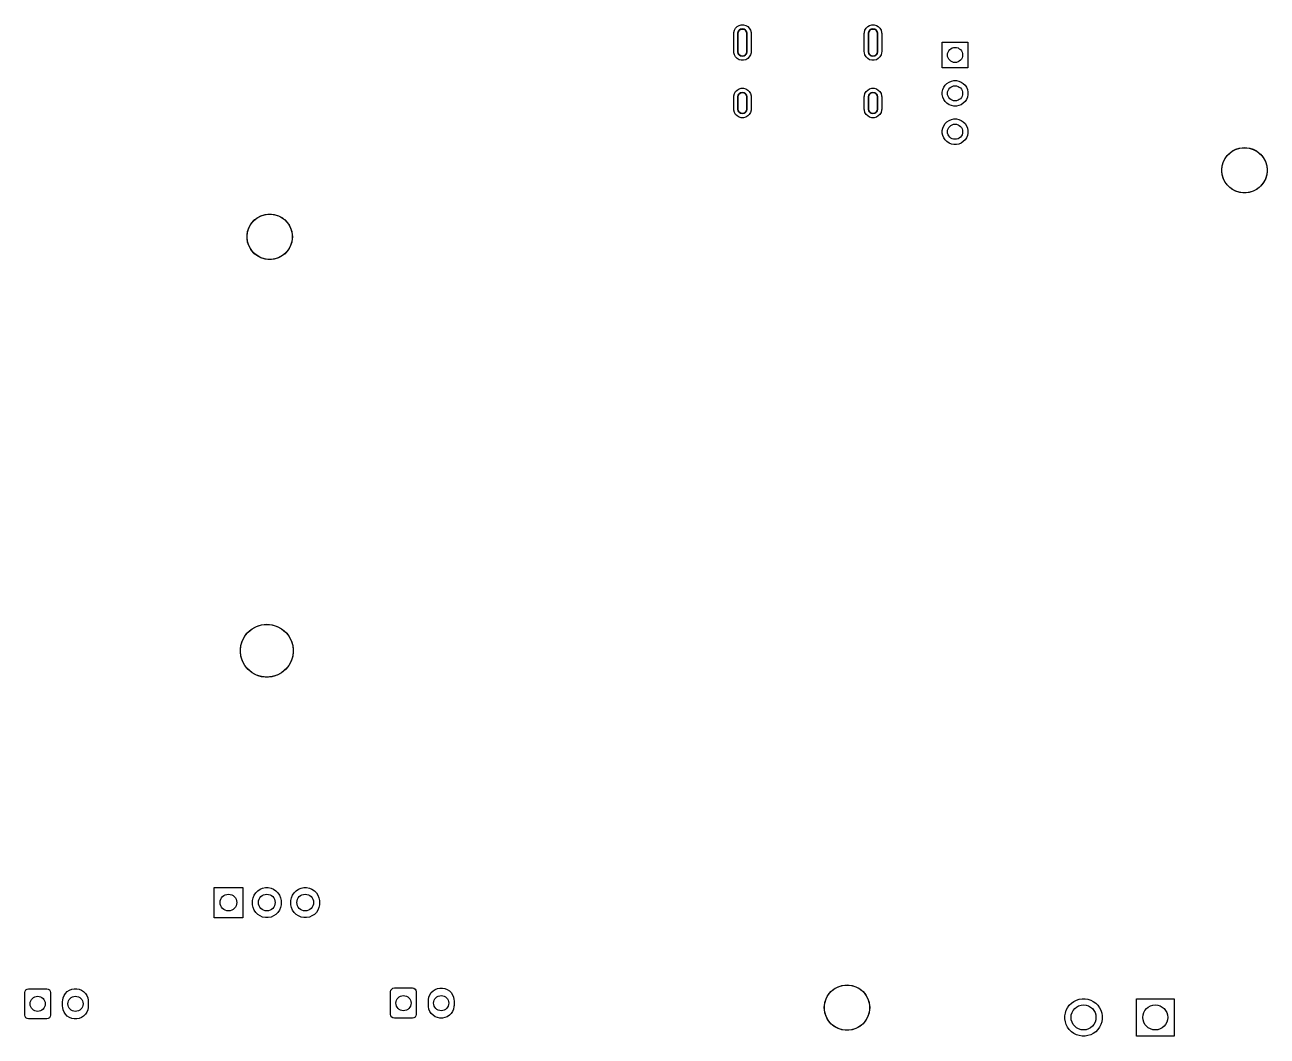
# Model space of a CAD drawing. Extents: x 2.34 to 8.8, y -5.61 to -2.98.
# Drawn here: x 5.559 to 8.795, y -5.614 to -2.979 of the extents above; entities that cross this region are included whole.
import ezdxf

# ---------------------------------------------------------------- set-up
doc = ezdxf.new("R2010")
doc.units = 0
doc.header["$MEASUREMENT"] = 0
doc.layers.add('BLACK', color=7, linetype='CONTINUOUS')

msp = doc.modelspace()

# ---------------------------------------------------------------- linework, layer by layer
at = {"layer": 'BLACK', "linetype": 'CONTINUOUS'}
for p, q in [((7.4057, -3.002), (7.4059, -2.999)), ((7.4057, -3.0492), (7.4057, -3.002)), ((7.4059, -2.999), (7.4074, -2.9933)), ((7.4074, -2.9933), (7.4103, -2.9882)), ((7.4103, -2.9882), (7.4145, -2.984)), ((7.4145, -2.984), (7.4197, -2.981)), ((7.4165, -3.002), (7.4166, -3.0004)), ((7.4165, -3.0492), (7.4165, -3.002)), ((7.4166, -3.0004), (7.4174, -2.9974)), ((7.4174, -2.9974), (7.419, -2.9948)), ((7.419, -2.9948), (7.4212, -2.9926)), ((7.4197, -2.981), (7.4254, -2.9795)), ((7.4212, -2.9926), (7.4238, -2.9911)), ((7.4238, -2.9911), (7.4268, -2.9903)), ((7.4254, -2.9795), (7.4313, -2.9795)), ((7.4268, -2.9903), (7.4299, -2.9903)), ((7.4299, -2.9903), (7.4329, -2.9911)), ((7.4313, -2.9795), (7.437, -2.981)), ((7.4329, -2.9911), (7.4355, -2.9926)), ((7.4355, -2.9926), (7.4377, -2.9948)), ((7.437, -2.981), (7.4422, -2.984)), ((7.4377, -2.9948), (7.4393, -2.9974)), ((7.4393, -2.9974), (7.4401, -3.0004)), ((7.4401, -3.0004), (7.4402, -3.002)), ((7.4402, -3.002), (7.4402, -3.0492)), ((7.4422, -2.984), (7.4463, -2.9882)), ((7.4463, -2.9882), (7.4493, -2.9933)), ((7.4493, -2.9933), (7.4508, -2.999)), ((7.4508, -2.999), (7.451, -3.002)), ((7.451, -3.002), (7.451, -3.0492)), ((7.7458, -3.002), (7.746, -2.999)), ((7.7458, -3.0492), (7.7458, -3.002)), ((7.746, -2.999), (7.7475, -2.9933)), ((7.7475, -2.9933), (7.7505, -2.9882)), ((7.7505, -2.9882), (7.7547, -2.984)), ((7.7547, -2.984), (7.7598, -2.981)), ((7.7567, -3.002), (7.7568, -3.0004)), ((7.7567, -3.0492), (7.7567, -3.002)), ((7.7568, -3.0004), (7.7576, -2.9974)), ((7.7576, -2.9974), (7.7591, -2.9948)), ((7.7591, -2.9948), (7.7613, -2.9926)), ((7.7598, -2.981), (7.7655, -2.9795)), ((7.7613, -2.9926), (7.764, -2.9911)), ((7.764, -2.9911), (7.767, -2.9903)), ((7.7655, -2.9795), (7.7715, -2.9795)), ((7.767, -2.9903), (7.77, -2.9903)), ((7.77, -2.9903), (7.773, -2.9911)), ((7.7715, -2.9795), (7.7772, -2.981)), ((7.773, -2.9911), (7.7757, -2.9926)), ((7.7757, -2.9926), (7.7779, -2.9948)), ((7.7772, -2.981), (7.7823, -2.984)), ((7.7779, -2.9948), (7.7794, -2.9974)), ((7.7794, -2.9974), (7.7802, -3.0004)), ((7.7802, -3.0004), (7.7803, -3.002)), ((7.7803, -3.002), (7.7803, -3.0492)), ((7.7823, -2.984), (7.7865, -2.9882)), ((7.7865, -2.9882), (7.7895, -2.9933)), ((7.7895, -2.9933), (7.791, -2.999)), ((7.791, -2.999), (7.7912, -3.002)), ((7.7912, -3.002), (7.7912, -3.0492)), ((7.9488, -3.0913), (7.9488, -3.0244)), ((7.9488, -3.0244), (8.0157, -3.0244)), ((8.0157, -3.0244), (8.0157, -3.0913)), ((7.4059, -3.0522), (7.4057, -3.0492)), ((7.4074, -3.0579), (7.4059, -3.0522)), ((7.4103, -3.063), (7.4074, -3.0579)), ((7.4145, -3.0672), (7.4103, -3.063)), ((7.4197, -3.0702), (7.4145, -3.0672)), ((7.4166, -3.0508), (7.4165, -3.0492)), ((7.4174, -3.0537), (7.4166, -3.0508)), ((7.419, -3.0564), (7.4174, -3.0537)), ((7.4212, -3.0586), (7.419, -3.0564)), ((7.4254, -3.0717), (7.4197, -3.0702)), ((7.4238, -3.0601), (7.4212, -3.0586)), ((7.4268, -3.0609), (7.4238, -3.0601)), ((7.4313, -3.0717), (7.4254, -3.0717)), ((7.4299, -3.0609), (7.4268, -3.0609)), ((7.4329, -3.0601), (7.4299, -3.0609)), ((7.437, -3.0702), (7.4313, -3.0717)), ((7.4355, -3.0586), (7.4329, -3.0601)), ((7.4377, -3.0564), (7.4355, -3.0586)), ((7.4422, -3.0672), (7.437, -3.0702)), ((7.4393, -3.0537), (7.4377, -3.0564)), ((7.4401, -3.0508), (7.4393, -3.0537)), ((7.4402, -3.0492), (7.4401, -3.0508)), ((7.4463, -3.063), (7.4422, -3.0672)), ((7.4493, -3.0579), (7.4463, -3.063)), ((7.4508, -3.0522), (7.4493, -3.0579)), ((7.451, -3.0492), (7.4508, -3.0522)), ((7.746, -3.0522), (7.7458, -3.0492)), ((7.7475, -3.0579), (7.746, -3.0522)), ((7.7505, -3.063), (7.7475, -3.0579)), ((7.7547, -3.0672), (7.7505, -3.063)), ((7.7598, -3.0702), (7.7547, -3.0672)), ((7.7568, -3.0508), (7.7567, -3.0492)), ((7.7576, -3.0537), (7.7568, -3.0508)), ((7.7591, -3.0564), (7.7576, -3.0537)), ((7.7613, -3.0586), (7.7591, -3.0564)), ((7.7655, -3.0717), (7.7598, -3.0702)), ((7.764, -3.0601), (7.7613, -3.0586)), ((7.767, -3.0609), (7.764, -3.0601)), ((7.7715, -3.0717), (7.7655, -3.0717)), ((7.77, -3.0609), (7.767, -3.0609)), ((7.773, -3.0601), (7.77, -3.0609)), ((7.7772, -3.0702), (7.7715, -3.0717)), ((7.7757, -3.0586), (7.773, -3.0601)), ((7.7779, -3.0564), (7.7757, -3.0586)), ((7.7823, -3.0672), (7.7772, -3.0702)), ((7.7794, -3.0537), (7.7779, -3.0564)), ((7.7802, -3.0508), (7.7794, -3.0537)), ((7.7803, -3.0492), (7.7802, -3.0508)), ((7.7865, -3.063), (7.7823, -3.0672)), ((7.7895, -3.0579), (7.7865, -3.063)), ((7.791, -3.0522), (7.7895, -3.0579)), ((7.7912, -3.0492), (7.791, -3.0522)), ((8.0157, -3.0913), (7.9488, -3.0913)), ((7.9528, -3.1421), (7.9564, -3.1366)), ((7.9564, -3.1366), (7.9611, -3.132)), ((7.9611, -3.132), (7.9665, -3.1284)), ((7.9665, -3.1284), (7.9726, -3.1259)), ((7.9726, -3.1259), (7.979, -3.1246)), ((7.979, -3.1246), (7.9856, -3.1246)), ((7.9856, -3.1246), (7.992, -3.1259)), ((7.992, -3.1259), (7.9981, -3.1284)), ((7.9981, -3.1284), (8.0035, -3.132)), ((8.0035, -3.132), (8.0082, -3.1366)), ((8.0082, -3.1366), (8.0118, -3.1421)), ((7.4057, -3.1673), (7.4059, -3.1644)), ((7.4057, -3.1988), (7.4057, -3.1673)), ((7.4059, -3.1644), (7.4074, -3.1586)), ((7.4074, -3.1586), (7.4103, -3.1535)), ((7.4103, -3.1535), (7.4145, -3.1493)), ((7.4145, -3.1493), (7.4197, -3.1464)), ((7.4165, -3.1673), (7.4166, -3.1658)), ((7.4165, -3.1988), (7.4165, -3.1673)), ((7.4166, -3.1658), (7.4174, -3.1628)), ((7.4174, -3.1628), (7.419, -3.1601)), ((7.419, -3.1601), (7.4212, -3.158)), ((7.4197, -3.1464), (7.4254, -3.1448)), ((7.4212, -3.158), (7.4238, -3.1564)), ((7.4238, -3.1564), (7.4268, -3.1556)), ((7.4254, -3.1448), (7.4313, -3.1448)), ((7.4268, -3.1556), (7.4299, -3.1556)), ((7.4299, -3.1556), (7.4329, -3.1564)), ((7.4313, -3.1448), (7.437, -3.1464)), ((7.4329, -3.1564), (7.4355, -3.158)), ((7.4355, -3.158), (7.4377, -3.1601)), ((7.437, -3.1464), (7.4422, -3.1493)), ((7.4377, -3.1601), (7.4393, -3.1628)), ((7.4393, -3.1628), (7.4401, -3.1658)), ((7.4401, -3.1658), (7.4402, -3.1673)), ((7.4402, -3.1673), (7.4402, -3.1988)), ((7.4422, -3.1493), (7.4463, -3.1535)), ((7.4463, -3.1535), (7.4493, -3.1586)), ((7.4493, -3.1586), (7.4508, -3.1644)), ((7.4508, -3.1644), (7.451, -3.1673)), ((7.451, -3.1673), (7.451, -3.1988)), ((7.7458, -3.1673), (7.746, -3.1644)), ((7.7458, -3.1988), (7.7458, -3.1673)), ((7.746, -3.1644), (7.7475, -3.1586)), ((7.7475, -3.1586), (7.7505, -3.1535)), ((7.7505, -3.1535), (7.7547, -3.1493)), ((7.7547, -3.1493), (7.7598, -3.1464)), ((7.7567, -3.1673), (7.7568, -3.1658)), ((7.7567, -3.1988), (7.7567, -3.1673)), ((7.7568, -3.1658), (7.7576, -3.1628)), ((7.7576, -3.1628), (7.7591, -3.1601)), ((7.7591, -3.1601), (7.7613, -3.158)), ((7.7598, -3.1464), (7.7655, -3.1448)), ((7.7613, -3.158), (7.764, -3.1564)), ((7.764, -3.1564), (7.767, -3.1556)), ((7.7655, -3.1448), (7.7715, -3.1448)), ((7.767, -3.1556), (7.77, -3.1556)), ((7.77, -3.1556), (7.773, -3.1564)), ((7.7715, -3.1448), (7.7772, -3.1464)), ((7.773, -3.1564), (7.7757, -3.158)), ((7.7757, -3.158), (7.7779, -3.1601)), ((7.7772, -3.1464), (7.7823, -3.1493)), ((7.7779, -3.1601), (7.7794, -3.1628)), ((7.7794, -3.1628), (7.7802, -3.1658)), ((7.7802, -3.1658), (7.7803, -3.1673)), ((7.7803, -3.1673), (7.7803, -3.1988)), ((7.7823, -3.1493), (7.7865, -3.1535)), ((7.7865, -3.1535), (7.7895, -3.1586)), ((7.7895, -3.1586), (7.791, -3.1644)), ((7.791, -3.1644), (7.7912, -3.1673)), ((7.7912, -3.1673), (7.7912, -3.1988)), ((7.949, -3.1546), (7.9503, -3.1482)), ((7.949, -3.1612), (7.949, -3.1546)), ((7.9503, -3.1676), (7.949, -3.1612)), ((7.9503, -3.1482), (7.9528, -3.1421)), ((7.9528, -3.1736), (7.9503, -3.1676)), ((8.0118, -3.1421), (8.0143, -3.1482)), ((8.0143, -3.1676), (8.0118, -3.1736)), ((8.0143, -3.1482), (8.0156, -3.1546)), ((8.0156, -3.1612), (8.0143, -3.1676)), ((8.0156, -3.1546), (8.0156, -3.1612)), ((7.4059, -3.2018), (7.4057, -3.1988)), ((7.4074, -3.2075), (7.4059, -3.2018)), ((7.4166, -3.2004), (7.4165, -3.1988)), ((7.4174, -3.2033), (7.4166, -3.2004)), ((7.419, -3.206), (7.4174, -3.2033)), ((7.4393, -3.2033), (7.4377, -3.206)), ((7.4401, -3.2004), (7.4393, -3.2033)), ((7.4402, -3.1988), (7.4401, -3.2004)), ((7.4508, -3.2018), (7.4493, -3.2075)), ((7.451, -3.1988), (7.4508, -3.2018)), ((7.746, -3.2018), (7.7458, -3.1988)), ((7.7475, -3.2075), (7.746, -3.2018)), ((7.7568, -3.2004), (7.7567, -3.1988)), ((7.7576, -3.2033), (7.7568, -3.2004)), ((7.7591, -3.206), (7.7576, -3.2033)), ((7.7794, -3.2033), (7.7779, -3.206)), ((7.7802, -3.2004), (7.7794, -3.2033)), ((7.7803, -3.1988), (7.7802, -3.2004)), ((7.791, -3.2018), (7.7895, -3.2075)), ((7.7912, -3.1988), (7.791, -3.2018)), ((7.9564, -3.1791), (7.9528, -3.1736)), ((7.9611, -3.1837), (7.9564, -3.1791)), ((7.9665, -3.1874), (7.9611, -3.1837)), ((7.9726, -3.1899), (7.9665, -3.1874)), ((7.979, -3.1912), (7.9726, -3.1899)), ((7.9856, -3.1912), (7.979, -3.1912)), ((7.992, -3.1899), (7.9856, -3.1912)), ((7.9981, -3.1874), (7.992, -3.1899)), ((8.0035, -3.1837), (7.9981, -3.1874)), ((8.0082, -3.1791), (8.0035, -3.1837)), ((8.0118, -3.1736), (8.0082, -3.1791)), ((7.4103, -3.2126), (7.4074, -3.2075)), ((7.4145, -3.2168), (7.4103, -3.2126)), ((7.4197, -3.2198), (7.4145, -3.2168)), ((7.4212, -3.2082), (7.419, -3.206)), ((7.4254, -3.2213), (7.4197, -3.2198)), ((7.4238, -3.2097), (7.4212, -3.2082)), ((7.4268, -3.2105), (7.4238, -3.2097)), ((7.4313, -3.2213), (7.4254, -3.2213)), ((7.4299, -3.2105), (7.4268, -3.2105)), ((7.4329, -3.2097), (7.4299, -3.2105)), ((7.437, -3.2198), (7.4313, -3.2213)), ((7.4355, -3.2082), (7.4329, -3.2097)), ((7.4377, -3.206), (7.4355, -3.2082)), ((7.4422, -3.2168), (7.437, -3.2198)), ((7.4463, -3.2126), (7.4422, -3.2168)), ((7.4493, -3.2075), (7.4463, -3.2126)), ((7.7505, -3.2126), (7.7475, -3.2075)), ((7.7547, -3.2168), (7.7505, -3.2126)), ((7.7598, -3.2198), (7.7547, -3.2168)), ((7.7613, -3.2082), (7.7591, -3.206)), ((7.7655, -3.2213), (7.7598, -3.2198)), ((7.764, -3.2097), (7.7613, -3.2082)), ((7.767, -3.2105), (7.764, -3.2097)), ((7.7715, -3.2213), (7.7655, -3.2213)), ((7.77, -3.2105), (7.767, -3.2105)), ((7.773, -3.2097), (7.77, -3.2105)), ((7.7772, -3.2198), (7.7715, -3.2213)), ((7.7757, -3.2082), (7.773, -3.2097)), ((7.7779, -3.206), (7.7757, -3.2082)), ((7.7823, -3.2168), (7.7772, -3.2198)), ((7.7865, -3.2126), (7.7823, -3.2168)), ((7.7895, -3.2075), (7.7865, -3.2126)), ((7.9564, -3.2366), (7.9611, -3.232)), ((7.9611, -3.232), (7.9665, -3.2284)), ((7.9665, -3.2284), (7.9726, -3.2259)), ((7.9726, -3.2259), (7.979, -3.2246)), ((7.979, -3.2246), (7.9856, -3.2246)), ((7.9856, -3.2246), (7.992, -3.2259)), ((7.992, -3.2259), (7.9981, -3.2284)), ((7.9981, -3.2284), (8.0035, -3.232)), ((8.0035, -3.232), (8.0082, -3.2366)), ((7.949, -3.2546), (7.9503, -3.2482)), ((7.949, -3.2612), (7.949, -3.2546)), ((7.9503, -3.2676), (7.949, -3.2612)), ((7.9503, -3.2482), (7.9528, -3.2421)), ((7.9528, -3.2736), (7.9503, -3.2676)), ((7.9528, -3.2421), (7.9564, -3.2366)), ((8.0082, -3.2366), (8.0118, -3.2421)), ((8.0118, -3.2421), (8.0143, -3.2482)), ((8.0143, -3.2676), (8.0118, -3.2736)), ((8.0143, -3.2482), (8.0156, -3.2546)), ((8.0156, -3.2612), (8.0143, -3.2676)), ((8.0156, -3.2546), (8.0156, -3.2612)), ((7.9564, -3.2791), (7.9528, -3.2736)), ((7.9611, -3.2837), (7.9564, -3.2791)), ((7.9665, -3.2874), (7.9611, -3.2837)), ((7.9726, -3.2899), (7.9665, -3.2874)), ((7.979, -3.2912), (7.9726, -3.2899)), ((7.9856, -3.2912), (7.979, -3.2912)), ((7.992, -3.2899), (7.9856, -3.2912)), ((7.9981, -3.2874), (7.992, -3.2899)), ((8.0035, -3.2837), (7.9981, -3.2874)), ((8.0082, -3.2791), (8.0035, -3.2837)), ((8.0118, -3.2736), (8.0082, -3.2791)), ((8.7136, -3.3037), (8.7224, -3.3008)), ((8.7224, -3.3008), (8.7316, -3.2994)), ((8.7316, -3.2994), (8.7409, -3.2994)), ((8.7409, -3.2994), (8.75, -3.3008)), ((8.75, -3.3008), (8.7588, -3.3037)), ((8.6817, -3.3357), (8.6859, -3.3274)), ((8.6859, -3.3274), (8.6913, -3.3199)), ((8.6913, -3.3199), (8.6979, -3.3134)), ((8.6979, -3.3134), (8.7054, -3.3079)), ((8.7054, -3.3079), (8.7136, -3.3037)), ((8.7588, -3.3037), (8.7671, -3.3079)), ((8.7671, -3.3079), (8.7746, -3.3134)), ((8.7746, -3.3134), (8.7811, -3.3199)), ((8.7811, -3.3199), (8.7866, -3.3274)), ((8.7866, -3.3274), (8.7908, -3.3357)), ((8.6773, -3.3536), (8.6788, -3.3445)), ((8.6773, -3.3629), (8.6773, -3.3536)), ((8.6788, -3.3721), (8.6773, -3.3629)), ((8.6788, -3.3445), (8.6817, -3.3357)), ((8.7908, -3.3357), (8.7936, -3.3445)), ((8.7936, -3.3445), (8.7951, -3.3536)), ((8.7951, -3.3629), (8.7936, -3.3721)), ((8.7951, -3.3536), (8.7951, -3.3629)), ((8.6817, -3.3809), (8.6788, -3.3721)), ((8.6859, -3.3891), (8.6817, -3.3809)), ((8.6913, -3.3966), (8.6859, -3.3891)), ((8.6979, -3.4032), (8.6913, -3.3966)), ((8.7811, -3.3966), (8.7746, -3.4032)), ((8.7866, -3.3891), (8.7811, -3.3966)), ((8.7908, -3.3809), (8.7866, -3.3891)), ((8.7936, -3.3721), (8.7908, -3.3809)), ((8.7054, -3.4086), (8.6979, -3.4032)), ((8.7136, -3.4128), (8.7054, -3.4086)), ((8.7224, -3.4157), (8.7136, -3.4128)), ((8.7316, -3.4171), (8.7224, -3.4157)), ((8.7409, -3.4171), (8.7316, -3.4171)), ((8.75, -3.4157), (8.7409, -3.4171)), ((8.7588, -3.4128), (8.75, -3.4157)), ((8.7671, -3.4086), (8.7588, -3.4128)), ((8.7746, -3.4032), (8.7671, -3.4086)), ((6.1465, -3.5006), (6.1519, -3.4931)), ((6.1519, -3.4931), (6.1585, -3.4866)), ((6.1585, -3.4866), (6.166, -3.4811)), ((6.166, -3.4811), (6.1743, -3.4769)), ((6.1743, -3.4769), (6.1831, -3.4741)), ((6.1831, -3.4741), (6.1922, -3.4726)), ((6.1922, -3.4726), (6.2015, -3.4726)), ((6.2015, -3.4726), (6.2106, -3.4741)), ((6.2106, -3.4741), (6.2194, -3.4769)), ((6.2194, -3.4769), (6.2277, -3.4811)), ((6.2277, -3.4811), (6.2352, -3.4866)), ((6.2352, -3.4866), (6.2418, -3.4931)), ((6.2418, -3.4931), (6.2472, -3.5006)), ((6.138, -3.5269), (6.1394, -3.5177)), ((6.138, -3.5361), (6.138, -3.5269)), ((6.1394, -3.5177), (6.1423, -3.5089)), ((6.1423, -3.5089), (6.1465, -3.5006)), ((6.2472, -3.5006), (6.2514, -3.5089)), ((6.2514, -3.5089), (6.2543, -3.5177)), ((6.2543, -3.5177), (6.2557, -3.5269)), ((6.2557, -3.5269), (6.2557, -3.5361)), ((6.1394, -3.5453), (6.138, -3.5361)), ((6.1423, -3.5541), (6.1394, -3.5453)), ((6.1465, -3.5624), (6.1423, -3.5541)), ((6.2514, -3.5541), (6.2472, -3.5624)), ((6.2543, -3.5453), (6.2514, -3.5541)), ((6.2557, -3.5361), (6.2543, -3.5453)), ((6.1519, -3.5698), (6.1465, -3.5624)), ((6.1585, -3.5764), (6.1519, -3.5698)), ((6.166, -3.5818), (6.1585, -3.5764)), ((6.1743, -3.5861), (6.166, -3.5818)), ((6.1831, -3.5889), (6.1743, -3.5861)), ((6.1922, -3.5904), (6.1831, -3.5889)), ((6.2015, -3.5904), (6.1922, -3.5904)), ((6.2106, -3.5889), (6.2015, -3.5904)), ((6.2194, -3.5861), (6.2106, -3.5889)), ((6.2277, -3.5818), (6.2194, -3.5861)), ((6.2352, -3.5764), (6.2277, -3.5818)), ((6.2418, -3.5698), (6.2352, -3.5764)), ((6.2472, -3.5624), (6.2418, -3.5698)), ((6.1376, -4.5644), (6.1439, -4.558)), ((6.1439, -4.558), (6.1511, -4.5526)), ((6.1511, -4.5526), (6.1589, -4.5481)), ((6.1589, -4.5481), (6.1672, -4.5446)), ((6.1672, -4.5446), (6.1759, -4.5423)), ((6.1759, -4.5423), (6.1849, -4.5411)), ((6.1849, -4.5411), (6.1939, -4.5411)), ((6.1939, -4.5411), (6.2028, -4.5423)), ((6.2028, -4.5423), (6.2115, -4.5446)), ((6.2115, -4.5446), (6.2198, -4.5481)), ((6.2198, -4.5481), (6.2276, -4.5526)), ((6.2276, -4.5526), (6.2348, -4.558)), ((6.2348, -4.558), (6.2412, -4.5644)), ((6.1218, -4.5964), (6.1241, -4.5877)), ((6.1241, -4.5877), (6.1276, -4.5794)), ((6.1276, -4.5794), (6.1321, -4.5716)), ((6.1321, -4.5716), (6.1376, -4.5644)), ((6.2412, -4.5644), (6.2467, -4.5716)), ((6.2467, -4.5716), (6.2512, -4.5794)), ((6.2512, -4.5794), (6.2546, -4.5877)), ((6.2546, -4.5877), (6.2569, -4.5964)), ((6.1206, -4.6053), (6.1218, -4.5964)), ((6.1206, -4.6143), (6.1206, -4.6053)), ((6.1218, -4.6233), (6.1206, -4.6143)), ((6.1241, -4.632), (6.1218, -4.6233)), ((6.2569, -4.6233), (6.2546, -4.632)), ((6.2569, -4.5964), (6.2581, -4.6053)), ((6.2581, -4.6143), (6.2569, -4.6233)), ((6.2581, -4.6053), (6.2581, -4.6143)), ((6.1276, -4.6403), (6.1241, -4.632)), ((6.1321, -4.6481), (6.1276, -4.6403)), ((6.1376, -4.6553), (6.1321, -4.6481)), ((6.1439, -4.6616), (6.1376, -4.6553)), ((6.2412, -4.6553), (6.2348, -4.6616)), ((6.2467, -4.6481), (6.2412, -4.6553)), ((6.2512, -4.6403), (6.2467, -4.6481)), ((6.2546, -4.632), (6.2512, -4.6403)), ((6.1511, -4.6671), (6.1439, -4.6616)), ((6.1589, -4.6716), (6.1511, -4.6671)), ((6.1672, -4.6751), (6.1589, -4.6716)), ((6.1759, -4.6774), (6.1672, -4.6751)), ((6.1849, -4.6786), (6.1759, -4.6774)), ((6.1939, -4.6786), (6.1849, -4.6786)), ((6.2028, -4.6774), (6.1939, -4.6786)), ((6.2115, -4.6751), (6.2028, -4.6774)), ((6.2198, -4.6716), (6.2115, -4.6751)), ((6.2276, -4.6671), (6.2198, -4.6716)), ((6.2348, -4.6616), (6.2276, -4.6671)), ((6.0519, -5.3051), (6.0519, -5.2264)), ((6.0519, -5.2264), (6.1269, -5.2264)), ((6.1269, -5.2264), (6.1269, -5.3051)), ((6.1563, -5.2462), (6.1604, -5.2401)), ((6.1604, -5.2401), (6.1656, -5.2349)), ((6.1656, -5.2349), (6.1717, -5.2308)), ((6.1717, -5.2308), (6.1785, -5.228)), ((6.1785, -5.228), (6.1857, -5.2266)), ((6.1857, -5.2266), (6.193, -5.2266)), ((6.193, -5.2266), (6.2003, -5.228)), ((6.2003, -5.228), (6.207, -5.2308)), ((6.207, -5.2308), (6.2132, -5.2349)), ((6.2132, -5.2349), (6.2184, -5.2401)), ((6.2184, -5.2401), (6.2224, -5.2462)), ((6.2563, -5.2462), (6.2604, -5.2401)), ((6.2604, -5.2401), (6.2656, -5.2349)), ((6.2656, -5.2349), (6.2717, -5.2308)), ((6.2717, -5.2308), (6.2785, -5.228)), ((6.2785, -5.228), (6.2857, -5.2266)), ((6.2857, -5.2266), (6.293, -5.2266)), ((6.293, -5.2266), (6.3003, -5.228)), ((6.3003, -5.228), (6.307, -5.2308)), ((6.307, -5.2308), (6.3132, -5.2349)), ((6.3132, -5.2349), (6.3184, -5.2401)), ((6.3184, -5.2401), (6.3224, -5.2462)), ((6.1519, -5.2639), (6.1521, -5.2602)), ((6.1519, -5.2676), (6.1519, -5.2639)), ((6.1521, -5.2713), (6.1519, -5.2676)), ((6.1521, -5.2602), (6.1535, -5.253)), ((6.1535, -5.2785), (6.1521, -5.2713)), ((6.1535, -5.253), (6.1563, -5.2462)), ((6.2224, -5.2462), (6.2253, -5.253)), ((6.2253, -5.253), (6.2267, -5.2602)), ((6.2267, -5.2713), (6.2253, -5.2785)), ((6.2267, -5.2602), (6.2269, -5.2639)), ((6.2269, -5.2676), (6.2267, -5.2713)), ((6.2269, -5.2639), (6.2269, -5.2676)), ((6.2519, -5.2639), (6.2521, -5.2602)), ((6.2519, -5.2676), (6.2519, -5.2639)), ((6.2521, -5.2713), (6.2519, -5.2676)), ((6.2521, -5.2602), (6.2535, -5.253)), ((6.2535, -5.2785), (6.2521, -5.2713)), ((6.2535, -5.253), (6.2563, -5.2462)), ((6.3224, -5.2462), (6.3253, -5.253)), ((6.3253, -5.253), (6.3267, -5.2602)), ((6.3267, -5.2713), (6.3253, -5.2785)), ((6.3267, -5.2602), (6.3269, -5.2639)), ((6.3269, -5.2676), (6.3267, -5.2713)), ((6.3269, -5.2639), (6.3269, -5.2676)), ((6.1269, -5.3051), (6.0519, -5.3051)), ((6.1563, -5.2853), (6.1535, -5.2785)), ((6.1604, -5.2914), (6.1563, -5.2853)), ((6.1656, -5.2966), (6.1604, -5.2914)), ((6.1717, -5.3007), (6.1656, -5.2966)), ((6.1785, -5.3035), (6.1717, -5.3007)), ((6.1857, -5.3049), (6.1785, -5.3035)), ((6.193, -5.3049), (6.1857, -5.3049)), ((6.2003, -5.3035), (6.193, -5.3049)), ((6.207, -5.3007), (6.2003, -5.3035)), ((6.2132, -5.2966), (6.207, -5.3007)), ((6.2184, -5.2914), (6.2132, -5.2966)), ((6.2224, -5.2853), (6.2184, -5.2914)), ((6.2253, -5.2785), (6.2224, -5.2853)), ((6.2563, -5.2853), (6.2535, -5.2785)), ((6.2604, -5.2914), (6.2563, -5.2853)), ((6.2656, -5.2966), (6.2604, -5.2914)), ((6.2717, -5.3007), (6.2656, -5.2966)), ((6.2785, -5.3035), (6.2717, -5.3007)), ((6.2857, -5.3049), (6.2785, -5.3035)), ((6.293, -5.3049), (6.2857, -5.3049)), ((6.3003, -5.3035), (6.293, -5.3049)), ((6.307, -5.3007), (6.3003, -5.3035)), ((6.3132, -5.2966), (6.307, -5.3007)), ((6.3184, -5.2914), (6.3132, -5.2966)), ((6.3224, -5.2853), (6.3184, -5.2914)), ((6.3253, -5.2785), (6.3224, -5.2853)), ((5.5591, -5.5), (5.5598, -5.4962)), ((5.5591, -5.5591), (5.5591, -5.5)), ((5.5598, -5.4962), (5.5619, -5.493)), ((5.5619, -5.493), (5.5651, -5.4909)), ((5.5651, -5.4909), (5.5689, -5.4902)), ((5.5689, -5.4902), (5.6161, -5.4902)), ((5.6161, -5.4902), (5.6199, -5.4909)), ((5.6199, -5.4909), (5.6231, -5.493)), ((5.6231, -5.493), (5.6252, -5.4962)), ((5.6252, -5.4962), (5.626, -5.5)), ((5.626, -5.5), (5.626, -5.5591)), ((5.6651, -5.5024), (5.6697, -5.4978)), ((5.6697, -5.4978), (5.6752, -5.4941)), ((5.6752, -5.4941), (5.6812, -5.4916)), ((5.6812, -5.4916), (5.6877, -5.4903)), ((5.6877, -5.4903), (5.6942, -5.4903)), ((5.6942, -5.4903), (5.7007, -5.4916)), ((5.7007, -5.4916), (5.7067, -5.4941)), ((5.7067, -5.4941), (5.7122, -5.4978)), ((5.7122, -5.4978), (5.7168, -5.5024)), ((6.5118, -5.498), (6.5126, -5.4943)), ((6.5118, -5.5571), (6.5118, -5.498)), ((6.5126, -5.4943), (6.5147, -5.4911)), ((6.5147, -5.4911), (6.5179, -5.4889)), ((6.5179, -5.4889), (6.5217, -5.4882)), ((6.5217, -5.4882), (6.5689, -5.4882)), ((6.5689, -5.4882), (6.5727, -5.4889)), ((6.5727, -5.4889), (6.5759, -5.4911)), ((6.5759, -5.4911), (6.578, -5.4943)), ((6.578, -5.4943), (6.5787, -5.498)), ((6.5787, -5.498), (6.5787, -5.5571)), ((6.6142, -5.5059), (6.6178, -5.5004)), ((6.6178, -5.5004), (6.6225, -5.4958)), ((6.6225, -5.4958), (6.6279, -5.4921)), ((6.6279, -5.4921), (6.634, -5.4896)), ((6.634, -5.4896), (6.6404, -5.4884)), ((6.6404, -5.4884), (6.647, -5.4884)), ((6.647, -5.4884), (6.6534, -5.4896)), ((6.6534, -5.4896), (6.6595, -5.4921)), ((6.6595, -5.4921), (6.6649, -5.4958)), ((6.6649, -5.4958), (6.6696, -5.5004)), ((6.6696, -5.5004), (6.6732, -5.5059)), ((7.6504, -5.5085), (7.6559, -5.501)), ((7.6559, -5.501), (7.6624, -5.4945)), ((7.6624, -5.4945), (7.6699, -5.489)), ((7.6699, -5.489), (7.6782, -5.4848)), ((7.6782, -5.4848), (7.687, -5.4819)), ((7.687, -5.4819), (7.6962, -5.4805)), ((7.6962, -5.4805), (7.7054, -5.4805)), ((7.7054, -5.4805), (7.7146, -5.4819)), ((7.7146, -5.4819), (7.7234, -5.4848)), ((7.7234, -5.4848), (7.7316, -5.489)), ((7.7316, -5.489), (7.7391, -5.4945)), ((7.7391, -5.4945), (7.7457, -5.501)), ((7.7457, -5.501), (7.7511, -5.5085)), ((5.6575, -5.5236), (5.6576, -5.5203)), ((5.6575, -5.5354), (5.6575, -5.5236)), ((5.6576, -5.5203), (5.6589, -5.5139)), ((5.6589, -5.5139), (5.6614, -5.5078)), ((5.6614, -5.5078), (5.6651, -5.5024)), ((5.7168, -5.5024), (5.7205, -5.5078)), ((5.7205, -5.5078), (5.723, -5.5139)), ((5.723, -5.5139), (5.7242, -5.5203)), ((5.7242, -5.5203), (5.7244, -5.5236)), ((5.7244, -5.5236), (5.7244, -5.5354)), ((6.6102, -5.5217), (6.6104, -5.5184)), ((6.6102, -5.5335), (6.6102, -5.5217)), ((6.6104, -5.5367), (6.6102, -5.5335)), ((6.6104, -5.5184), (6.6117, -5.5119)), ((6.6117, -5.5119), (6.6142, -5.5059)), ((6.6732, -5.5059), (6.6757, -5.5119)), ((6.6757, -5.5119), (6.677, -5.5184)), ((6.677, -5.5184), (6.6772, -5.5217)), ((6.6772, -5.5335), (6.677, -5.5367)), ((6.6772, -5.5217), (6.6772, -5.5335)), ((7.6419, -5.5347), (7.6434, -5.5256)), ((7.6434, -5.5256), (7.6462, -5.5168)), ((7.6462, -5.5168), (7.6504, -5.5085)), ((7.7511, -5.5085), (7.7553, -5.5168)), ((7.7553, -5.5168), (7.7582, -5.5256)), ((7.7582, -5.5256), (7.7597, -5.5347)), ((8.2754, -5.5395), (8.2799, -5.5333)), ((8.2799, -5.5333), (8.2853, -5.5279)), ((8.2853, -5.5279), (8.2915, -5.5234)), ((8.2915, -5.5234), (8.2983, -5.5199)), ((8.2983, -5.5199), (8.3056, -5.5176)), ((8.3056, -5.5176), (8.3131, -5.5164)), ((8.3131, -5.5164), (8.3208, -5.5164)), ((8.3208, -5.5164), (8.3283, -5.5176)), ((8.3283, -5.5176), (8.3356, -5.5199)), ((8.3356, -5.5199), (8.3424, -5.5234)), ((8.3424, -5.5234), (8.3486, -5.5279)), ((8.3486, -5.5279), (8.354, -5.5333)), ((8.354, -5.5333), (8.3585, -5.5395)), ((8.4552, -5.6137), (8.4552, -5.5162)), ((8.4552, -5.5162), (8.5527, -5.5162)), ((8.5527, -5.5162), (8.5527, -5.6137)), ((5.5598, -5.5628), (5.5591, -5.5591)), ((5.5619, -5.566), (5.5598, -5.5628)), ((5.5651, -5.5681), (5.5619, -5.566)), ((5.6231, -5.566), (5.6199, -5.5681)), ((5.6252, -5.5628), (5.6231, -5.566)), ((5.626, -5.5591), (5.6252, -5.5628)), ((5.6576, -5.5387), (5.6575, -5.5354)), ((5.6589, -5.5451), (5.6576, -5.5387)), ((5.6614, -5.5512), (5.6589, -5.5451)), ((5.6651, -5.5567), (5.6614, -5.5512)), ((5.6697, -5.5613), (5.6651, -5.5567)), ((5.6752, -5.5649), (5.6697, -5.5613)), ((5.6812, -5.5675), (5.6752, -5.5649)), ((5.7067, -5.5649), (5.7007, -5.5675)), ((5.7122, -5.5613), (5.7067, -5.5649)), ((5.7168, -5.5567), (5.7122, -5.5613)), ((5.7205, -5.5512), (5.7168, -5.5567)), ((5.723, -5.5451), (5.7205, -5.5512)), ((5.7242, -5.5387), (5.723, -5.5451)), ((5.7244, -5.5354), (5.7242, -5.5387)), ((6.5126, -5.5609), (6.5118, -5.5571)), ((6.5147, -5.564), (6.5126, -5.5609)), ((6.5179, -5.5662), (6.5147, -5.564)), ((6.5217, -5.5669), (6.5179, -5.5662)), ((6.5727, -5.5662), (6.5689, -5.5669)), ((6.5759, -5.564), (6.5727, -5.5662)), ((6.578, -5.5609), (6.5759, -5.564)), ((6.5787, -5.5571), (6.578, -5.5609)), ((6.6117, -5.5432), (6.6104, -5.5367)), ((6.6142, -5.5492), (6.6117, -5.5432)), ((6.6178, -5.5547), (6.6142, -5.5492)), ((6.6225, -5.5593), (6.6178, -5.5547)), ((6.6279, -5.563), (6.6225, -5.5593)), ((6.634, -5.5655), (6.6279, -5.563)), ((6.6404, -5.5668), (6.634, -5.5655)), ((6.6534, -5.5655), (6.647, -5.5668)), ((6.6595, -5.563), (6.6534, -5.5655)), ((6.6649, -5.5593), (6.6595, -5.563)), ((6.6696, -5.5547), (6.6649, -5.5593)), ((6.6732, -5.5492), (6.6696, -5.5547)), ((6.6757, -5.5432), (6.6732, -5.5492)), ((6.677, -5.5367), (6.6757, -5.5432)), ((7.6419, -5.544), (7.6419, -5.5347)), ((7.6434, -5.5532), (7.6419, -5.544)), ((7.6462, -5.562), (7.6434, -5.5532)), ((7.6504, -5.5702), (7.6462, -5.562)), ((7.7553, -5.562), (7.7511, -5.5702)), ((7.7582, -5.5532), (7.7553, -5.562)), ((7.7597, -5.544), (7.7582, -5.5532)), ((7.7597, -5.5347), (7.7597, -5.544)), ((8.2684, -5.5611), (8.2696, -5.5536)), ((8.2684, -5.5688), (8.2684, -5.5611)), ((8.2696, -5.5536), (8.2719, -5.5463)), ((8.2719, -5.5463), (8.2754, -5.5395)), ((8.3585, -5.5395), (8.3619, -5.5463)), ((8.3619, -5.5463), (8.3643, -5.5536)), ((8.3643, -5.5536), (8.3655, -5.5611)), ((8.3655, -5.5611), (8.3655, -5.5688)), ((5.5689, -5.5689), (5.5651, -5.5681)), ((5.6161, -5.5689), (5.5689, -5.5689)), ((5.6199, -5.5681), (5.6161, -5.5689)), ((5.6877, -5.5687), (5.6812, -5.5675)), ((5.6942, -5.5687), (5.6877, -5.5687)), ((5.7007, -5.5675), (5.6942, -5.5687)), ((6.5689, -5.5669), (6.5217, -5.5669)), ((6.647, -5.5668), (6.6404, -5.5668)), ((7.6559, -5.5777), (7.6504, -5.5702)), ((7.6624, -5.5843), (7.6559, -5.5777)), ((7.6699, -5.5897), (7.6624, -5.5843)), ((7.6782, -5.5939), (7.6699, -5.5897)), ((7.687, -5.5968), (7.6782, -5.5939)), ((7.6962, -5.5982), (7.687, -5.5968)), ((7.7054, -5.5982), (7.6962, -5.5982)), ((7.7146, -5.5968), (7.7054, -5.5982)), ((7.7234, -5.5939), (7.7146, -5.5968)), ((7.7316, -5.5897), (7.7234, -5.5939)), ((7.7391, -5.5843), (7.7316, -5.5897)), ((7.7457, -5.5777), (7.7391, -5.5843)), ((7.7511, -5.5702), (7.7457, -5.5777)), ((8.2696, -5.5763), (8.2684, -5.5688)), ((8.2719, -5.5836), (8.2696, -5.5763)), ((8.2754, -5.5904), (8.2719, -5.5836)), ((8.2799, -5.5966), (8.2754, -5.5904)), ((8.2853, -5.602), (8.2799, -5.5966)), ((8.354, -5.5966), (8.3486, -5.602)), ((8.3585, -5.5904), (8.354, -5.5966)), ((8.3619, -5.5836), (8.3585, -5.5904)), ((8.3643, -5.5763), (8.3619, -5.5836)), ((8.3655, -5.5688), (8.3643, -5.5763)), ((8.2915, -5.6065), (8.2853, -5.602)), ((8.2983, -5.61), (8.2915, -5.6065)), ((8.3056, -5.6123), (8.2983, -5.61)), ((8.3131, -5.6135), (8.3056, -5.6123)), ((8.3208, -5.6135), (8.3131, -5.6135)), ((8.3283, -5.6123), (8.3208, -5.6135)), ((8.3356, -5.61), (8.3283, -5.6123)), ((8.3424, -5.6065), (8.3356, -5.61)), ((8.3486, -5.602), (8.3424, -5.6065)), ((8.5527, -5.6137), (8.4552, -5.6137))]:
    msp.add_line(p, q, dxfattribs=at)
at = {"layer": 'BLACK'}
for centre, radius in [((7.9823, -3.0579), 0.0197), ((7.9823, -3.1579), 0.0197), ((7.9823, -3.2579), 0.0197), ((8.7362, -3.3583), 0.0591), ((6.1969, -3.5315), 0.0591), ((6.1894, -4.6098), 0.0689), ((6.0894, -5.2657), 0.0217), ((6.1894, -5.2657), 0.0217), ((6.2894, -5.2657), 0.0217), ((7.7008, -5.5394), 0.0591), ((5.5925, -5.5295), 0.0197), ((5.6909, -5.5295), 0.0197), ((6.5453, -5.5276), 0.0197), ((6.6437, -5.5276), 0.0197), ((8.3169, -5.565), 0.0325), ((8.5039, -5.565), 0.0325)]:
    msp.add_circle(centre, radius, dxfattribs=at)
at = {"layer": 'WHITE', "linetype": 'CONTINUOUS'}
for p, q in [((7.4165, -3.002), (7.4165, -3.0492)), ((7.4402, -3.0492), (7.4402, -3.002)), ((7.7567, -3.002), (7.7567, -3.0492)), ((7.7803, -3.0492), (7.7803, -3.002)), ((7.4165, -3.1673), (7.4165, -3.1988)), ((7.4402, -3.1988), (7.4402, -3.1673)), ((7.7567, -3.1673), (7.7567, -3.1988)), ((7.7803, -3.1988), (7.7803, -3.1673))]:
    msp.add_line(p, q, dxfattribs=at)
at = {"layer": 'WHITE'}
for centre, radius in [((7.9823, -3.0579), 0.0197), ((7.9823, -3.1579), 0.0197), ((7.9823, -3.2579), 0.0197), ((8.7362, -3.3583), 0.0591), ((6.1969, -3.5315), 0.0591), ((6.1894, -4.6098), 0.0689), ((6.0894, -5.2657), 0.0217), ((6.1894, -5.2657), 0.0217), ((6.2894, -5.2657), 0.0217), ((7.7008, -5.5394), 0.0591), ((5.5925, -5.5295), 0.0197), ((5.6909, -5.5295), 0.0197), ((6.5453, -5.5276), 0.0197), ((6.6437, -5.5276), 0.0197), ((8.3169, -5.565), 0.0325), ((8.5039, -5.565), 0.0325)]:
    msp.add_circle(centre, radius, dxfattribs=at)
for centre, start, end in [((7.4283, -3.002), 0, 180), ((7.7685, -3.002), 0, 180), ((7.4283, -3.0492), 180, 360), ((7.7685, -3.0492), 180, 360), ((7.4283, -3.1673), 0, 180), ((7.7685, -3.1673), 0, 180), ((7.4283, -3.1988), 180, 360), ((7.7685, -3.1988), 180, 360)]:
    msp.add_arc(centre, 0.0118, start, end, dxfattribs=at)

doc.saveas('drawing.dxf')
